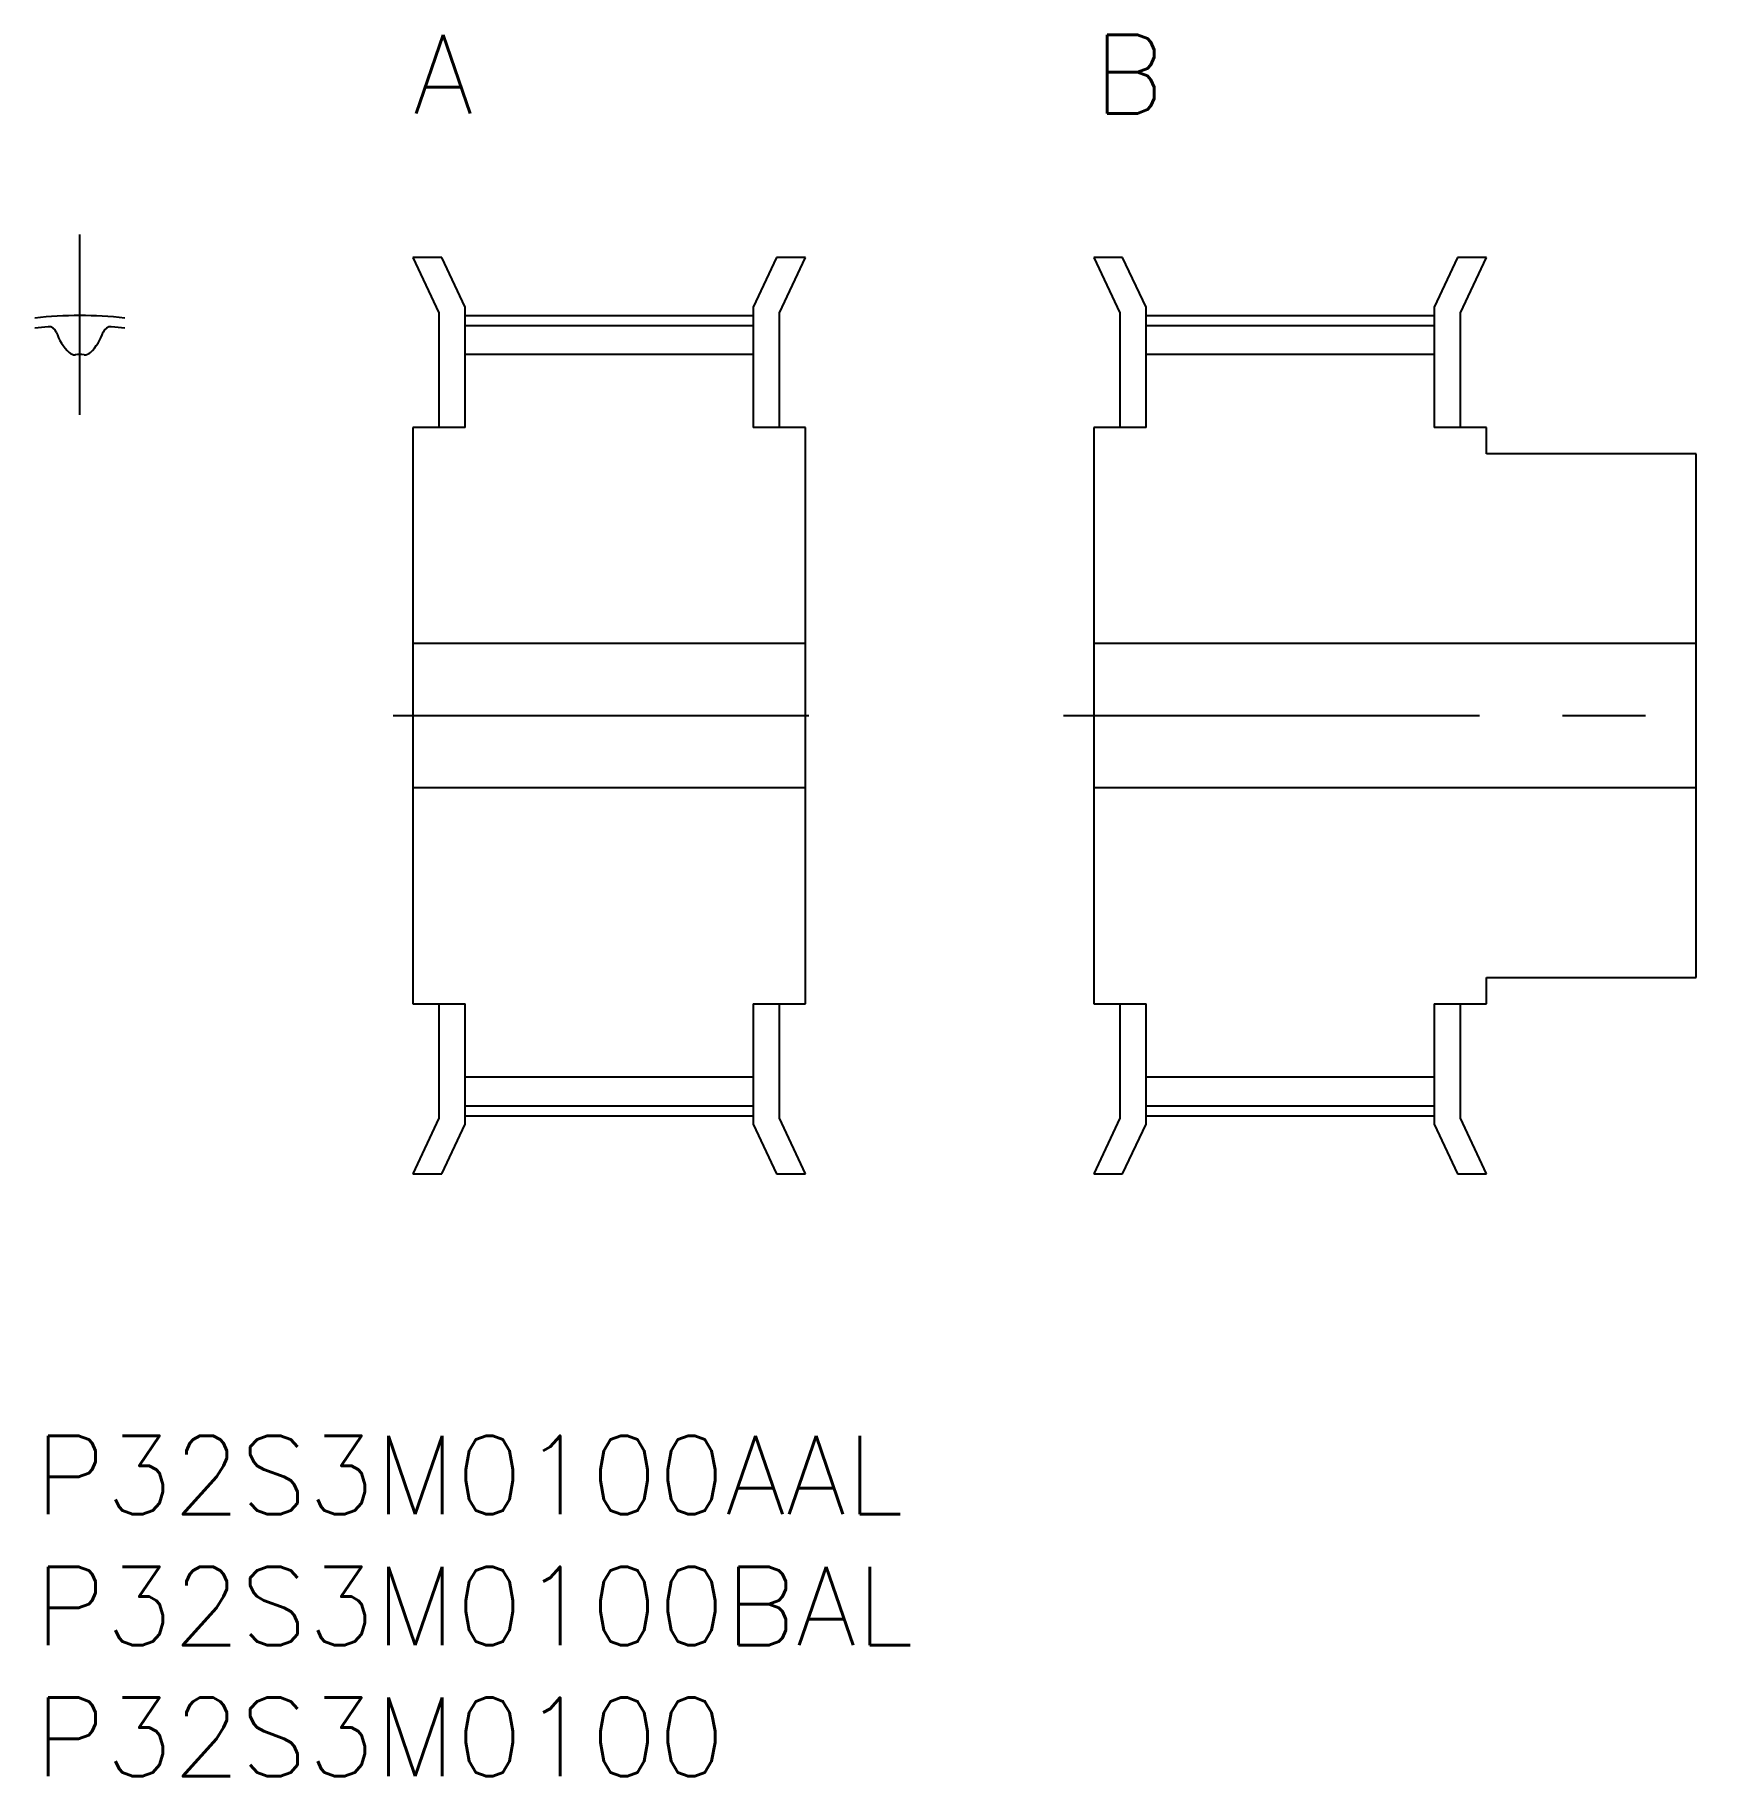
# Model space of a CAD drawing. Extents: x 0 to 64.6, y -13 to 53.5.
import ezdxf

# ---------------------------------------------------------------- set-up
doc = ezdxf.new("R2010")
doc.units = 0
doc.header["$LTSCALE"] = 0.5
doc.linetypes.add('CENTER', pattern=[50.8, 31.75, -6.35, 6.35, -6.35])
for name, color, linetype in [('MSM_CENTER', 1, 'CENTER'), ('MSM_CONTINUOUS', 7, 'CONTINUOUS'), ('MSM_PART_NUMBER', 7, 'CONTINUOUS')]:
    doc.layers.add(name, color=color, linetype=linetype)
doc.styles.get("Standard").update_dxf_attribs({"font": 'txt.shx', "height": 1, "bigfont": 'bigfont.shx'})

# ---------------------------------------------------------------- blocks, each defined once
blk = doc.blocks.new('*U36')
at = {"layer": 'MSM_PART_NUMBER'}
blk.add_text('P32S3M0100AAL', height=3, dxfattribs=at).set_placement((0, -3))
blk = doc.blocks.new('*U37')
at = {"layer": 'MSM_PART_NUMBER'}
blk.add_text('P32S3M0100BAL', height=3, dxfattribs=at).set_placement((0, -8))
blk = doc.blocks.new('*U38')
at = {"layer": 'MSM_PART_NUMBER'}
blk.add_text('P32S3M0100', height=3, dxfattribs=at).set_placement((0, -13))
blk = doc.blocks.new('*U39')
at = {"layer": 'MSM_PART_NUMBER'}
blk.add_text('A', height=3, dxfattribs=at).set_placement((14.432, 50.5))
blk = doc.blocks.new('*U40')
at = {"layer": 'MSM_PART_NUMBER'}
blk.add_text('B', height=3, dxfattribs=at).set_placement((40.432, 50.5))

msp = doc.modelspace()

# ---------------------------------------------------------------- linework, layer by layer
at = {"layer": 'MSM_CENTER'}
for p, q in [((1.716, 38.987), (1.716, 45.875)), ((16.432, 42.78), (27.432, 42.78)), ((42.432, 42.78), (53.432, 42.78)), ((13.682, 27.5), (30.182, 27.5)), ((39.282, 27.5), (64.582, 27.5)), ((16.432, 12.22), (27.432, 12.22)), ((42.432, 12.22), (53.432, 12.22))]:
    msp.add_line(p, q, dxfattribs=at)
msp.add_arc((1.716, 27.5), 15.28, 83.55271, 96.44729, dxfattribs=at)
at = {"layer": 'MSM_CONTINUOUS'}
for p, q in [((15.537, 45), (14.432, 45)), ((14.432, 45), (15.432, 42.877)), ((16.432, 43.101), (15.537, 45)), ((28.326, 45), (27.432, 43.101)), ((29.432, 45), (28.326, 45)), ((28.432, 42.877), (29.432, 45)), ((41.537, 45), (40.432, 45)), ((40.432, 45), (41.432, 42.877)), ((42.432, 43.101), (41.537, 45)), ((54.326, 45), (53.432, 43.101)), ((55.432, 45), (54.326, 45)), ((54.432, 42.877), (55.432, 45)), ((15.432, 42.877), (15.432, 38.5)), ((16.432, 38.5), (16.432, 43.101)), ((27.432, 43.101), (27.432, 38.5)), ((28.432, 38.5), (28.432, 42.877)), ((41.432, 42.877), (41.432, 38.5)), ((42.432, 38.5), (42.432, 43.101)), ((53.432, 43.101), (53.432, 38.5)), ((54.432, 38.5), (54.432, 42.877)), ((16.432, 42.4), (27.432, 42.4)), ((42.432, 42.4), (53.432, 42.4)), ((27.432, 41.29), (16.432, 41.29)), ((53.432, 41.29), (42.432, 41.29)), ((14.432, 38.5), (14.432, 16.5)), ((16.432, 38.5), (14.432, 38.5)), ((29.432, 38.5), (27.432, 38.5)), ((29.432, 16.5), (29.432, 38.5)), ((40.432, 38.5), (40.432, 16.5)), ((42.432, 38.5), (40.432, 38.5)), ((55.432, 38.5), (53.432, 38.5)), ((55.432, 37.5), (55.432, 38.5)), ((63.432, 37.5), (55.432, 37.5)), ((63.432, 17.5), (63.432, 37.5)), ((29.432, 30.25), (14.432, 30.25)), ((63.432, 30.25), (40.432, 30.25)), ((14.432, 24.75), (29.432, 24.75)), ((40.432, 24.75), (63.432, 24.75)), ((55.432, 16.5), (55.432, 17.5)), ((55.432, 17.5), (63.432, 17.5)), ((14.432, 16.5), (16.432, 16.5)), ((15.432, 16.5), (15.432, 12.123)), ((16.432, 11.899), (16.432, 16.5)), ((27.432, 16.5), (27.432, 11.899)), ((27.432, 16.5), (29.432, 16.5)), ((28.432, 12.123), (28.432, 16.5)), ((40.432, 16.5), (42.432, 16.5)), ((41.432, 16.5), (41.432, 12.123)), ((42.432, 11.899), (42.432, 16.5)), ((53.432, 16.5), (53.432, 11.899)), ((53.432, 16.5), (55.432, 16.5)), ((54.432, 12.123), (54.432, 16.5)), ((16.432, 13.71), (27.432, 13.71)), ((42.432, 13.71), (53.432, 13.71)), ((15.432, 12.123), (14.432, 10)), ((16.432, 12.6), (27.432, 12.6)), ((29.432, 10), (28.432, 12.123)), ((41.432, 12.123), (40.432, 10)), ((42.432, 12.6), (53.432, 12.6)), ((55.432, 10), (54.432, 12.123)), ((15.537, 10), (16.432, 11.899)), ((27.432, 11.899), (28.326, 10)), ((41.537, 10), (42.432, 11.899)), ((53.432, 11.899), (54.326, 10)), ((14.432, 10), (15.537, 10)), ((28.326, 10), (29.432, 10)), ((40.432, 10), (41.537, 10)), ((54.326, 10), (55.432, 10))]:
    msp.add_line(p, q, dxfattribs=at)
for centre, radius, start, end in [((1.716, 27.5), 14.9, 94.63755, 96.61245), ((0.535, 42.052), 0.3, 18.65758, 94.63755), ((2.691, 42.78), 1.975, 198.65758, 225.68083), ((0.741, 42.78), 1.975, 314.31917, 341.34242), ((2.896, 42.052), 0.3, 85.36245, 161.34242), ((1.716, 27.5), 14.9, 83.38755, 85.36245), ((1.521, 41.582), 0.3, 225.68083, 274.92334), ((1.716, 39.315), 1.975, 85.07666, 94.92334), ((1.911, 41.582), 0.3, 265.07666, 314.31917)]:
    msp.add_arc(centre, radius, start, end, dxfattribs=at)

# ---------------------------------------------------------------- block references
for name in ['*U39', '*U40', '*U36', '*U37', '*U38']:
    msp.add_blockref(name, (0, 0), dxfattribs=at)

doc.saveas('drawing.dxf')
